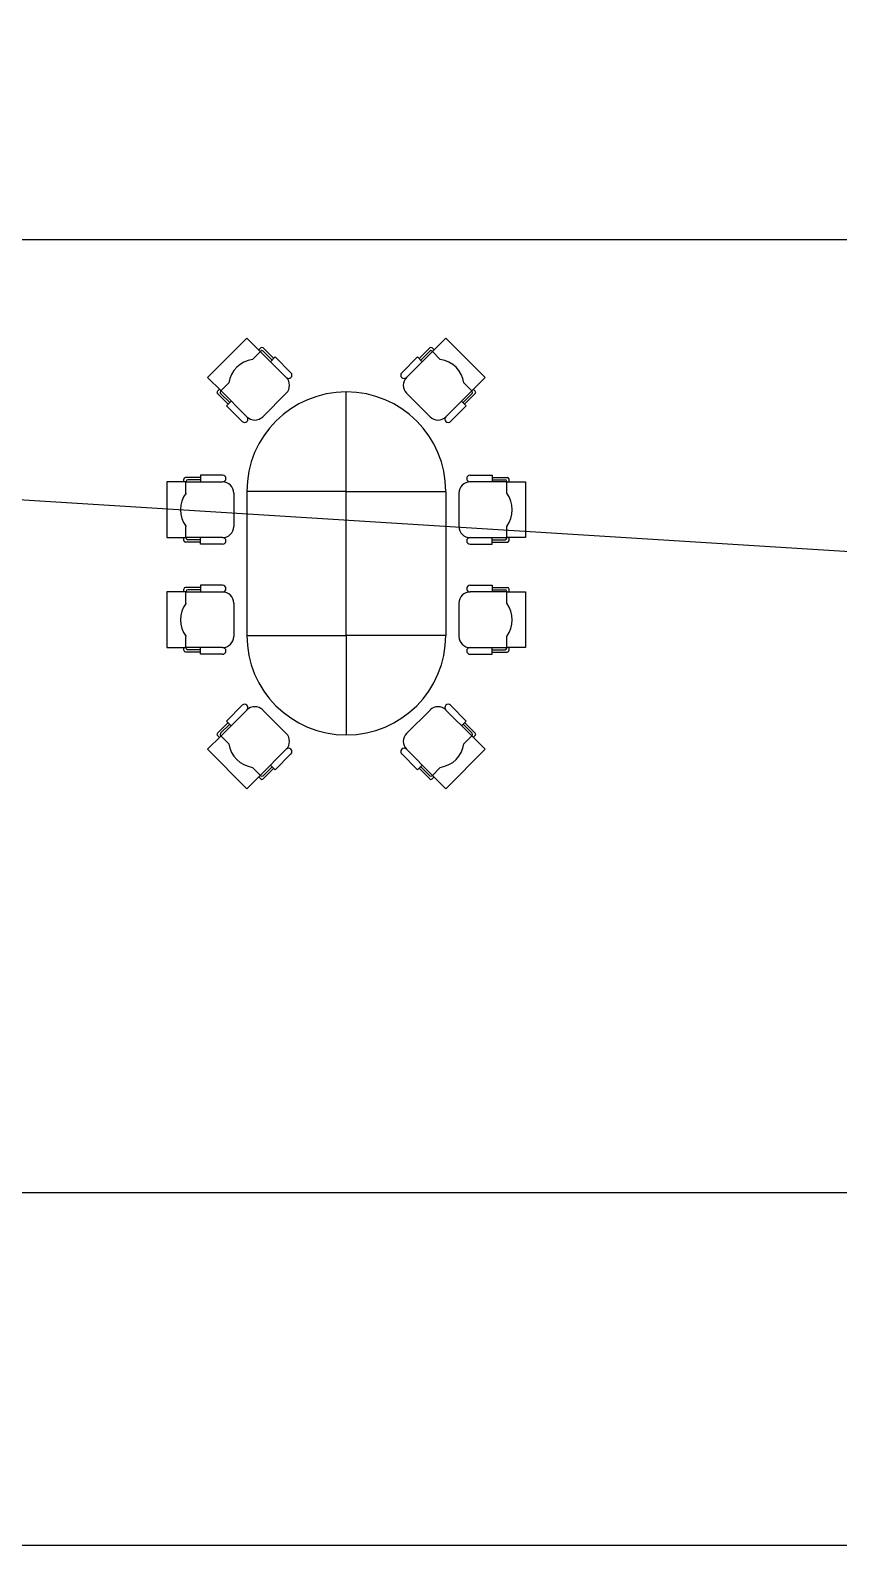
# Model space of a CAD drawing. Header units: millimetres. Extents: x 391350 to 515311, y -283575 to -199845.
# Drawn here: x 499002 to 505177, y -283575 to -272000 of the extents above; entities that cross this region are included whole.
import ezdxf

# ---------------------------------------------------------------- set-up
doc = ezdxf.new("R2010")
doc.units = ezdxf.units.MM
doc.layers.add('Evac_Occupant', color=183, linetype='Continuous')
doc.layers.add('Evac_Path_Fail', color=1, linetype='Continuous')

msp = doc.modelspace()

# ---------------------------------------------------------------- linework, layer by layer
at = {"color": 0}
for p, q in [((500657, -274351), (500356, -274652)), ((500759, -274453), (500657, -274351)), ((500747, -274441), (500762, -274426)), ((500861, -274507), (500780, -274426)), ((501972, -274507), (502053, -274426)), ((502086, -274441), (502071, -274426)), ((502074, -274453), (502176, -274351)), ((502176, -274351), (502477, -274652)), ((500699, -274514), (500762, -274450)), ((500759, -274453), (500957, -274652)), ((500849, -274520), (500780, -274450)), ((502074, -274453), (501875, -274652)), ((501984, -274520), (502053, -274450)), ((502134, -274514), (502071, -274450)), ((500356, -274652), (500459, -274754)), ((502477, -274652), (502374, -274754)), ((500431, -274757), (500447, -274742)), ((500513, -274856), (500431, -274775)), ((500456, -274757), (500519, -274694)), ((500525, -274844), (500456, -274775)), ((500657, -274952), (500459, -274754)), ((500957, -274772), (500777, -274952)), ((501416, -275522), (501416, -274762)), ((501875, -274772), (502056, -274952)), ((502176, -274952), (502374, -274754)), ((502308, -274844), (502377, -274775)), ((502377, -274757), (502314, -274694)), ((502320, -274856), (502401, -274775)), ((502401, -274757), (502386, -274742)), ((500046, -275450), (500046, -275875)), ((500191, -275450), (500046, -275450)), ((500174, -275450), (500174, -275429)), ((500301, -275416), (500187, -275416)), ((500191, -275535), (500191, -275446)), ((500191, -275450), (500471, -275450)), ((500301, -275433), (500204, -275433)), ((502642, -275450), (502361, -275450)), ((502531, -275416), (502646, -275416)), ((502531, -275433), (502629, -275433)), ((502642, -275535), (502642, -275446)), ((502642, -275450), (502786, -275450)), ((502659, -275450), (502659, -275429)), ((502786, -275450), (502786, -275875)), ((500556, -275535), (500556, -275790)), ((502276, -275535), (502276, -275790)), ((500191, -275879), (500191, -275790)), ((502642, -275879), (502642, -275790)), ((500046, -275875), (500191, -275875)), ((500174, -275896), (500174, -275875)), ((500301, -275909), (500187, -275909)), ((500471, -275875), (500191, -275875)), ((500301, -275892), (500204, -275892)), ((502361, -275875), (502642, -275875)), ((502531, -275892), (502629, -275892)), ((502531, -275909), (502646, -275909)), ((502786, -275875), (502642, -275875)), ((502659, -275896), (502659, -275875)), ((500191, -276290), (500046, -276290)), ((500046, -276290), (500046, -276715)), ((500174, -276290), (500174, -276269)), ((500301, -276256), (500187, -276256)), ((500191, -276375), (500191, -276286)), ((500191, -276290), (500471, -276290)), ((500301, -276273), (500204, -276273)), ((502642, -276290), (502361, -276290)), ((502531, -276256), (502646, -276256)), ((502531, -276273), (502629, -276273)), ((502642, -276375), (502642, -276286)), ((502642, -276290), (502786, -276290)), ((502659, -276290), (502659, -276269)), ((502786, -276290), (502786, -276715)), ((500556, -276375), (500556, -276630)), ((502276, -276375), (502276, -276630)), ((500191, -276719), (500191, -276630)), ((501416, -276622), (501416, -277382)), ((502642, -276719), (502642, -276630)), ((500046, -276715), (500191, -276715)), ((500174, -276736), (500174, -276715)), ((500301, -276749), (500187, -276749)), ((500471, -276715), (500191, -276715)), ((500301, -276732), (500204, -276732)), ((502361, -276715), (502642, -276715)), ((502531, -276732), (502629, -276732)), ((502531, -276749), (502646, -276749)), ((502786, -276715), (502642, -276715)), ((502659, -276736), (502659, -276715)), ((500657, -277192), (500459, -277390)), ((500957, -277372), (500777, -277192)), ((501875, -277372), (502056, -277192)), ((502176, -277192), (502374, -277390)), ((500513, -277288), (500431, -277369)), ((500525, -277300), (500456, -277369)), ((502308, -277300), (502377, -277369)), ((502320, -277288), (502401, -277369)), ((500356, -277492), (500459, -277390)), ((500431, -277387), (500447, -277402)), ((500456, -277387), (500519, -277450)), ((502377, -277387), (502314, -277450)), ((502477, -277492), (502374, -277390)), ((502401, -277387), (502386, -277402)), ((500657, -277793), (500356, -277492)), ((500759, -277691), (500957, -277492)), ((502074, -277691), (501875, -277492)), ((502176, -277793), (502477, -277492)), ((500699, -277631), (500762, -277694)), ((500849, -277625), (500780, -277694)), ((500861, -277637), (500780, -277718)), ((501972, -277637), (502053, -277718)), ((501984, -277625), (502053, -277694)), ((502134, -277631), (502071, -277694)), ((500759, -277691), (500657, -277793)), ((500747, -277703), (500762, -277718)), ((502086, -277703), (502071, -277718)), ((502074, -277691), (502176, -277793)), ((510459, -280880), (497934, -280880))]:
    msp.add_line(p, q, dxfattribs=at)
for points in [[(456689, -248700), (515311, -248700), (515311, -283575), (456689, -283575)], [(501416, -276622), (501416, -275522), (500656, -275522), (500656, -276622)], [(501416, -276622), (501416, -275522), (502176, -275522), (502176, -276622)]]:
    msp.add_lwpolyline(points, close=True, dxfattribs=at)
for points in [[(500993, -274616), (500873, -274495), (500837, -274532)], [(501839, -274616), (501960, -274495), (501996, -274532)], [(500621, -274988), (500501, -274868), (500537, -274832)], [(502212, -274988), (502332, -274868), (502296, -274832)], [(500471, -275399), (500301, -275399), (500301, -275450)], [(502361, -275399), (502531, -275399), (502531, -275450)], [(500471, -275926), (500301, -275926), (500301, -275875)], [(502361, -275926), (502531, -275926), (502531, -275875)], [(500471, -276239), (500301, -276239), (500301, -276290)], [(502361, -276239), (502531, -276239), (502531, -276290)], [(500471, -276766), (500301, -276766), (500301, -276715)], [(502361, -276766), (502531, -276766), (502531, -276715)], [(500621, -277156), (500501, -277276), (500537, -277312)], [(502212, -277156), (502332, -277276), (502296, -277312)], [(500993, -277528), (500873, -277649), (500837, -277613)], [(501839, -277528), (501960, -277649), (501996, -277613)]]:
    msp.add_lwpolyline(points, dxfattribs=at)
for centre, radius, start, end in [((500771, -274435), 12.8, 45, 135), ((502062, -274435), 12.8, 45, 135), ((500729, -274724), 212, 98.1301, 171.8699), ((500771, -274459), 12.8, 45, 135), ((502062, -274459), 12.8, 45, 135), ((502104, -274724), 212, 8.1301, 81.8699), ((500975, -274634), 25.5, 225, 45), ((500897, -274712), 85, 315, 45), ((501857, -274634), 25.5, 135, 315), ((501936, -274712), 85, 135, 225), ((500440, -274766), 12.8, 135, 225), ((500465, -274766), 12.8, 135, 225), ((501416, -275522), 760, 0, 180), ((502368, -274766), 12.8, 315, 45), ((502392, -274766), 12.8, 315, 45), ((500639, -274970), 25.5, 225, 45), ((500717, -274892), 85, 225, 315), ((502116, -274892), 85, 225, 315), ((502194, -274970), 25.5, 135, 315), ((500187, -275429), 12.8, 90, 180), ((500204, -275446), 12.8, 90, 180), ((500471, -275424), 25.5, 270, 90), ((500471, -275535), 85, 0, 90), ((502361, -275535), 85, 90, 180), ((502361, -275424), 25.5, 90, 270), ((502629, -275446), 12.8, 0, 90), ((502646, -275429), 12.8, 0, 90), ((500361, -275662), 212, 143.1301, 216.8699), ((502472, -275662), 212, 323.1301, 36.8699), ((500471, -275790), 85, 270, 0), ((502361, -275790), 85, 180, 270), ((500187, -275896), 12.8, 180, 270), ((500204, -275879), 12.8, 180, 270), ((500471, -275900), 25.5, 270, 90), ((502361, -275900), 25.5, 90, 270), ((502629, -275879), 12.8, 270, 0), ((502646, -275896), 12.8, 270, 0), ((500187, -276269), 12.8, 90, 180), ((500204, -276286), 12.8, 90, 180), ((500471, -276265), 25.5, 270, 90), ((500471, -276375), 85, 0, 90), ((502361, -276375), 85, 90, 180), ((502361, -276265), 25.5, 90, 270), ((502629, -276286), 12.8, 0, 90), ((502646, -276269), 12.8, 0, 90), ((500361, -276503), 212, 143.1301, 216.8699), ((502472, -276503), 212, 323.1301, 36.8699), ((500471, -276630), 85, 270, 0), ((501416, -276622), 760, 180, 0), ((502361, -276630), 85, 180, 270), ((500187, -276736), 12.8, 180, 270), ((500204, -276719), 12.8, 180, 270), ((500471, -276741), 25.5, 270, 90), ((502361, -276741), 25.5, 90, 270), ((502629, -276719), 12.8, 270, 0), ((502646, -276736), 12.8, 270, 0), ((500639, -277174), 25.5, 315, 135), ((500717, -277252), 85, 45, 135), ((502116, -277252), 85, 45, 135), ((502194, -277174), 25.5, 45, 225), ((500440, -277378), 12.8, 135, 225), ((500465, -277378), 12.8, 135, 225), ((500729, -277420), 212, 188.1301, 261.8699), ((500897, -277432), 85, 315, 45), ((501936, -277432), 85, 135, 225), ((502104, -277420), 212, 278.1301, 351.8699), ((502368, -277378), 12.8, 315, 45), ((502392, -277378), 12.8, 315, 45), ((500975, -277510), 25.5, 315, 135), ((501857, -277510), 25.5, 45, 225), ((500771, -277685), 12.8, 225, 315), ((500771, -277709), 12.8, 225, 315), ((502062, -277685), 12.8, 225, 315), ((502062, -277709), 12.8, 225, 315)]:
    msp.add_arc(centre, radius, start, end, dxfattribs=at)
at = {"layer": 'Evac_Occupant'}
msp.add_lwpolyline([(466115, -251082), (476119, -251082), (498658, -251082), (509557, -251082), (507579, -261603), (507721, -269970), (507830, -276144), (486491, -274811), (462153, -273439)], dxfattribs=at)
at = {"layer": 'Evac_Path_Fail'}
msp.add_lwpolyline([(507814, -276150), (509064, -274800), (509064, -274650), (508964, -274450), (507864, -273600), (497914, -273600), (497664, -273750), (496564, -277550), (495164, -278800), (482014, -278800), (481814, -278950), (481564, -279350)], dxfattribs=at)

doc.saveas('drawing.dxf')
